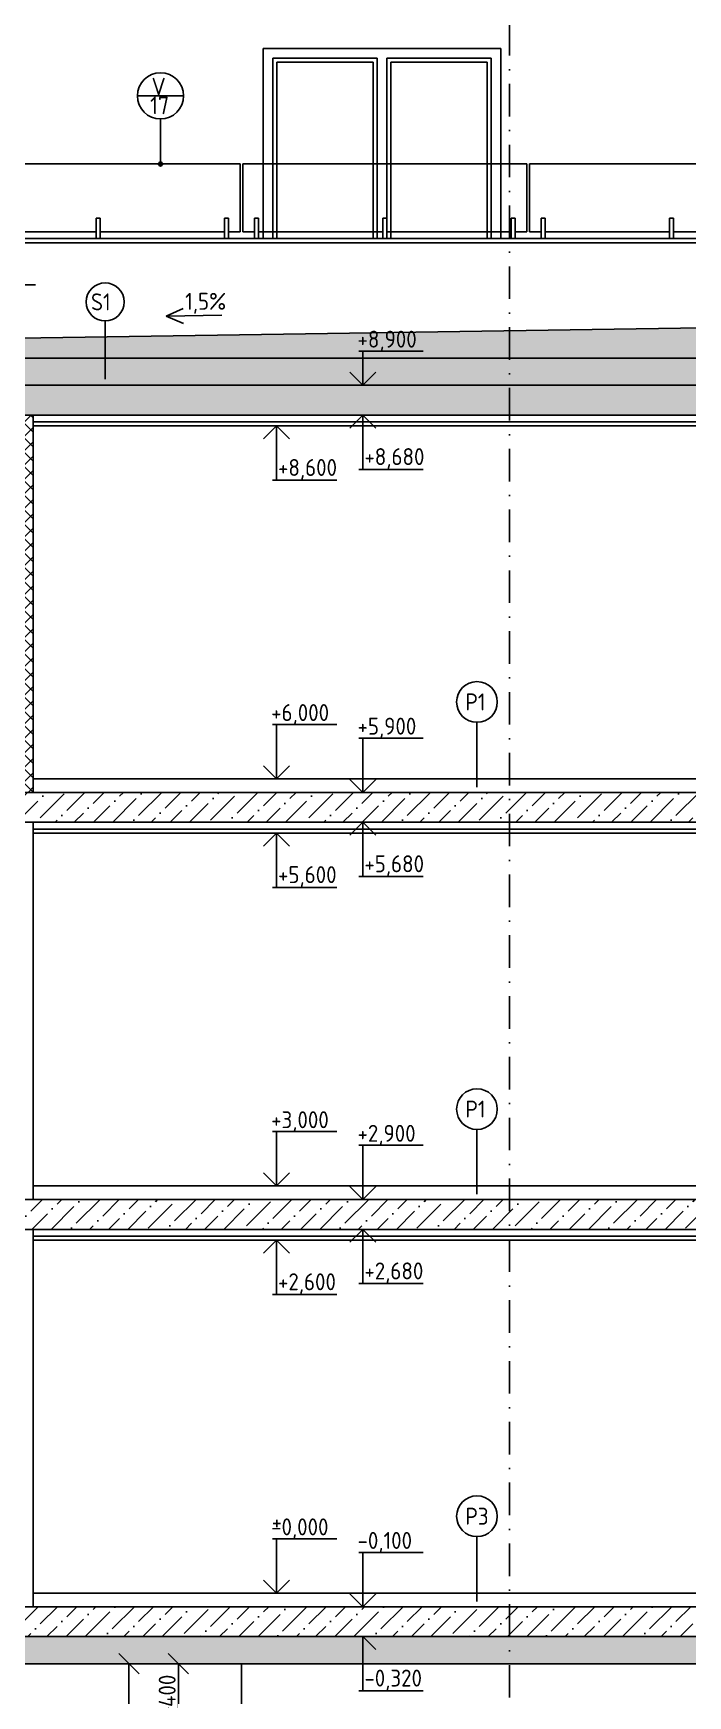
# Model space of a CAD drawing. Extents: x 3792242 to 5145247, y -1546315 to -1031918.
# Drawn here: x 3894374 to 3899197, y -1536400 to -1524150 of the extents above; entities that cross this region are included whole.
import ezdxf

# ---------------------------------------------------------------- set-up
doc = ezdxf.new("R2010")
doc.units = 0
doc.header["$MEASUREMENT"] = 0
doc.linetypes.add('BODKOCIARKOVANA_3', pattern=[5.6, 3, -1.3, 0, -1.3])
doc.layers.get('0').update_dxf_attribs({"linetype": 'CONTINUOUS'})
doc.layers.get('Defpoints').update_dxf_attribs({"color": 61, "linetype": 'CONTINUOUS'})
for name, color, linetype in [('KÓTY', 4, 'CONTINUOUS'), ('MÚRY', 1, 'CONTINUOUS'), ('OKNÁ', 143, 'CONTINUOUS'), ('osi', 253, 'CONTINUOUS'), ('TENKÁ', 7, 'CONTINUOUS'), ('ZARIADENIE1', 145, 'CONTINUOUS'), ('ŠRAFY', 82, 'CONTINUOUS'), ('šrafy-múry', 8, 'CONTINUOUS')]:
    doc.layers.add(name, color=color, linetype=linetype)
doc.styles.add('STYLE1', font='isocp.shx')
doc.dimstyles.new('STANDARD-50', dxfattribs={"dimtxt": 125, "dimasz": 150, "dimexe": 10, "dimexo": 200, "dimgap": 20, "dimtad": 1, "dimdsep": 46, "dimlunit": 6, "dimtxsty": 'STYLE1', "dimblk1": 'OBLIQUE', "dimblk2": 'OBLIQUE', "dimsah": 1, "dimcen": 2.5, "dimse1": 1, "dimse2": 1, "dimadec": 0, "dimazin": 0, "dimtfac": 1, "dimtmove": 1, "dimatfit": 3, "dimldrblk": 'OBLIQUE', "dimfxl": 1, "dimtolj": 1, "dimtzin": 0, "dimarcsym": 0})
pattern_1 = [(0, (-51201, -33883.5), (0, 37.5), [37.5, -37.5]), (90, (-51201, -33883.5), (-37.5, 2e-15), [37.5, -37.5])]

# ---------------------------------------------------------------- blocks, each defined once
blk = doc.blocks.new('_OBLIQUE')
at = {"color": 0, "linetype": 'ByBlock'}
blk.add_line((-0.5, -0.5), (0.5, 0.5), dxfattribs=at)
blk = doc.blocks.new('*D39633')
at = {"layer": 'Defpoints', "color": 0}
for p in [(3895079, -1536164), (3895720, -1536164), (3895720, -1539114)]:
    blk.add_point(p, dxfattribs=at)
at = {"layer": 'KÓTY', "color": 0, "lineweight": -2, "ltscale": 0.25}
blk.add_line((3895079, -1539114), (3895079, -1536164), dxfattribs=at)
at = {"layer": 'KÓTY', "color": 0, "linetype": 'ByBlock', "lineweight": -2, "xscale": 150, "yscale": 150, "zscale": 150}
for p, rotation in [((3895079, -1536164), 90), ((3895079, -1539114), 270)]:
    blk.add_blockref('_OBLIQUE', p, dxfattribs=dict(at, rotation=rotation))
at = {"layer": 'KÓTY', "color": 0, "insert": (3894997, -1537639), "char_height": 125, "attachment_point": 5, "rotation": 90, "style": 'STYLE1'}
blk.add_mtext('\\A1;2ﾠ950', dxfattribs=at)
blk = doc.blocks.new('*D39635')
at = {"layer": 'Defpoints', "color": 0}
for p in [(3895444, -1536164), (3895444, -1536164), (3895444, -1536564)]:
    blk.add_point(p, dxfattribs=at)
at = {"layer": 'KÓTY', "color": 0, "lineweight": -2, "ltscale": 0.25}
blk.add_line((3895444, -1536564), (3895444, -1536164), dxfattribs=at)
at = {"layer": 'KÓTY', "color": 0, "linetype": 'ByBlock', "lineweight": -2, "xscale": 150, "yscale": 150, "zscale": 150}
for p, rotation in [((3895444, -1536164), 90), ((3895444, -1536564), 270)]:
    blk.add_blockref('_OBLIQUE', p, dxfattribs=dict(at, rotation=rotation))
at = {"layer": 'KÓTY', "color": 0, "insert": (3895361, -1536364), "char_height": 125, "attachment_point": 5, "rotation": 90, "style": 'STYLE1'}
blk.add_mtext('\\A1;400', dxfattribs=at)

msp = doc.modelspace()

# ---------------------------------------------------------------- hatches: boundary and pattern name
at = {"layer": 'TENKÁ'}
h = msp.add_hatch(color=256, dxfattribs=at)
h.dxf.hatch_style = 1
h.paths.add_polyline_path([(3895311.597, -1525098.77, 2.414213562), (3895326.597, -1525113.77, 0.414213562)])
at = {"layer": 'ŠRAFY'}
h = msp.add_hatch(dxfattribs=at)
h.set_pattern_fill('SQUARE', color=256, scale=300)
h.set_pattern_definition(pattern_1)
h.paths.add_polyline_path([(3896802.459, -1526543.77), (3902349, -1526543.77), (3902349, -1526275.408), (3893948.353, -1526401.418), (3893946, -1526403.77), (3893943.717, -1526401.487), (3893791.5, -1526403.77), (3889469, -1526338.933), (3889469, -1526543.77)])
h.paths.add_polyline_path([(3890054, -1526564.799), (3890054, -1526277.201), (3890304, -1526277.201), (3890304, -1526564.799)], flags=9)
h.paths.add_polyline_path([(3896751.302, -1526317.059), (3897258.102, -1526317.059), (3897258.102, -1526517.173), (3896751.302, -1526517.173)], flags=24)
h.paths.add_polyline_path([(3900398.5, -1526412.57), (3900398.5, -1526124.971), (3900648.5, -1526124.971), (3900648.5, -1526412.57)], flags=9)
h = msp.add_hatch(dxfattribs=at)
h.set_pattern_fill('SQUARE', color=256, scale=300)
h.set_pattern_definition(pattern_1)
h.paths.add_polyline_path([(3896802.459, -1526543.77), (3889469, -1526543.77), (3889469, -1526743.77), (3896802.459, -1526743.77)])
h.paths.add_polyline_path([(3889962, -1526946.819), (3889962, -1526659.221), (3890212, -1526659.221), (3890212, -1526946.819)], flags=9)
h.paths.add_polyline_path([(3889619.5, -1526946.819), (3889619.5, -1526659.221), (3889869.5, -1526659.221), (3889869.5, -1526946.819)], flags=9)
h = msp.add_hatch(dxfattribs=at)
h.set_pattern_fill('SQUARE', color=256, scale=300)
h.set_pattern_definition(pattern_1)
h.paths.add_polyline_path([(3896802.459, -1526743.77), (3902349, -1526743.77), (3902349, -1526543.77), (3896802.459, -1526543.77), (3896802.459, -1526743.77)])
h.paths.add_polyline_path([(3900296, -1526946.819), (3900296, -1526659.221), (3900546, -1526659.221), (3900546, -1526946.819)], flags=9)
at = {"layer": 'ŠRAFY', "ltscale": 0.25}
h = msp.add_hatch(dxfattribs=at)
h.set_pattern_fill('ANSI37', color=256, scale=600, style=0)
h.set_pattern_definition([(45, (-3027247.4, 367531.64), (-53.0330086, 53.0330086), []), (135, (-3027247.4, 367531.64), (-53.0330086, -53.0330086), [])])
h.paths.add_polyline_path([(3894374, -1529743.77), (3894374, -1529643.77), (3894374, -1526963.77), (3894234, -1526963.77), (3894234, -1529643.77), (3894234, -1529743.77)])
at = {"layer": 'ŠRAFY'}
h = msp.add_hatch(dxfattribs=at)
h.set_pattern_fill('HEX', color=256, scale=250)
h.set_pattern_definition([(0, (-554060, -25423), (0, 54.12658774), [31.25, -62.5]), (120, (-554060, -25423), (-46.875, -27.06329387), [31.25, -62.5]), (60, (-554028.75, -25423), (-46.875, 27.06329387), [31.25, -62.5])])
h.paths.add_polyline_path([(3902499, -1536563.77), (3902499, -1535963.77), (3889319, -1535963.77), (3889319, -1536563.77), (3889519, -1536563.77), (3889519, -1536163.77), (3902299, -1536163.77), (3902299, -1536563.77)])
at = {"layer": 'šrafy-múry'}
h = msp.add_hatch(dxfattribs=at)
h.set_pattern_fill('ANSI36', color=253, scale=800, angle=360)
h.paths.add_polyline_path([(3889269, -1526743.77), (3889269, -1525793.77), (3889109, -1525793.77), (3889109, -1527213.77), (3889449, -1527213.77), (3889449, -1526963.77), (3892609, -1526963.77), (3892724, -1526963.77), (3894424, -1526963.77), (3894429, -1526963.77), (3894539, -1526963.77), (3897994, -1526963.77), (3901134, -1526963.77), (3901204, -1526963.77), (3901239, -1526963.77), (3901309, -1526963.77), (3902369, -1526963.77), (3902709, -1526963.77), (3902709, -1525793.77), (3902549, -1525793.77), (3902549, -1526743.77), (3902349, -1526743.77), (3889469, -1526743.77)])
h.paths.add_polyline_path([(3889877, -1527149.299), (3889877, -1526861.701), (3890127, -1526861.701), (3890127, -1527149.299)], flags=24)
h = msp.add_hatch(dxfattribs=at)
h.set_pattern_fill('ANSI36', color=253, scale=800, angle=360)
h.paths.add_polyline_path([(3889109, -1530213.77), (3889449, -1530213.77), (3889449, -1529963.77), (3892609, -1529963.77), (3892724, -1529963.77), (3894424, -1529963.77), (3894539, -1529963.77), (3901134, -1529963.77), (3901204, -1529963.77), (3901229, -1529963.77), (3901229, -1529743.77), (3894539, -1529743.77), (3894424, -1529743.77), (3892724, -1529743.77), (3892609, -1529743.77), (3889449, -1529743.77), (3889109, -1529743.77)])
h = msp.add_hatch(dxfattribs=at)
h.set_pattern_fill('ANSI36', color=253, scale=800, angle=360)
h.paths.add_polyline_path([(3889069, -1532963.77), (3889449, -1532963.77), (3892609, -1532963.77), (3892724, -1532963.77), (3894424, -1532963.77), (3894539, -1532963.77), (3901134, -1532963.77), (3901134, -1532743.77), (3889069, -1532743.77)])
h = msp.add_hatch(dxfattribs=at)
h.set_pattern_fill('ANSI36', color=253, scale=800, angle=360)
h.paths.add_polyline_path([(3901229, -1535963.77), (3901229, -1535743.77), (3894539, -1535743.77), (3894424, -1535743.77), (3892724, -1535743.77), (3892609, -1535743.77), (3889449, -1535743.77), (3889119, -1535743.77), (3889119, -1535963.77), (3889319, -1535963.77)])

# ---------------------------------------------------------------- linework, layer by layer
at = {"layer": 'MÚRY'}
for p, q in [((3902349, -1526275.408), (3893791.5, -1526403.77)), ((3901134, -1526963.77), (3894374, -1526963.77)), ((3894374, -1526963.77), (3894374, -1529643.77)), ((3902369, -1526963.77), (3897994, -1526963.77)), ((3901309, -1529643.77), (3894374, -1529643.77)), ((3901134, -1529963.77), (3894374, -1529963.77)), ((3894374, -1529963.77), (3894374, -1532643.77)), ((3901309, -1532643.77), (3894374, -1532643.77)), ((3901134, -1532963.77), (3894374, -1532963.77)), ((3894374, -1532963.77), (3894374, -1535643.77)), ((3901309, -1535643.77), (3894374, -1535643.77)), ((3889519, -1536163.77), (3902299, -1536163.77))]:
    msp.add_line(p, q, dxfattribs=at)
at = {"layer": 'OKNÁ'}
for p, q in [((3896879, -1524363.77), (3896169, -1524363.77)), ((3896169, -1524363.77), (3896169, -1525663.77)), ((3896879, -1524363.77), (3896879, -1525663.77)), ((3897719, -1524363.77), (3897009, -1524363.77)), ((3897009, -1524363.77), (3897009, -1525663.77)), ((3897719, -1524363.77), (3897719, -1525663.77))]:
    msp.add_line(p, q, dxfattribs=at)
at = {"layer": 'OKNÁ', "ltscale": 0.25}
for p, q in [((3894904, -1526700.007), (3894904, -1526270.139)), ((3897644, -1529705.338), (3897644, -1529227.662)), ((3897644, -1532705.338), (3897644, -1532227.662)), ((3897644, -1535705.338), (3897644, -1535227.662)), ((3895909, -1536163.77), (3895909, -1536633.879))]:
    msp.add_line(p, q, dxfattribs=at)
for centre, radius in [((3894904, -1526130.139), 140), ((3897644, -1529077.662), 150), ((3897644, -1532077.662), 150), ((3897644, -1535077.662), 150)]:
    msp.add_circle(centre, radius, dxfattribs=at)
at = {"layer": 'osi', "linetype": 'BODKOCIARKOVANA_3', "ltscale": 80}
msp.add_line((3897884, -1542239.5), (3897884, -1519829.5), dxfattribs=at)
at = {"layer": 'TENKÁ'}
for p, q in [((3896069, -1524263.77), (3896069, -1525663.77)), ((3897819, -1524263.77), (3896069, -1524263.77)), ((3896909, -1524333.77), (3896139, -1524333.77)), ((3896139, -1524333.77), (3896139, -1525663.77)), ((3896909, -1524333.77), (3896909, -1525663.77)), ((3897749, -1524333.77), (3896979, -1524333.77)), ((3896979, -1524333.77), (3896979, -1525663.77)), ((3897749, -1524333.77), (3897749, -1525663.77)), ((3897819, -1524263.77), (3897819, -1525663.77)), ((3902319, -1525663.77), (3889499, -1525663.77)), ((3902319, -1525693.77), (3889499, -1525693.77)), ((3895479.021, -1526178.088), (3895354.5, -1526235.27)), ((3895763.938, -1526228.124), (3895354.5, -1526235.27)), ((3895480.941, -1526288.072), (3895354.5, -1526235.27)), ((3889469, -1526543.77), (3902349, -1526543.77)), ((3902549, -1526743.77), (3889269, -1526743.77)), ((3894374, -1526963.77), (3894234, -1526963.77)), ((3894374, -1527013.77), (3901134, -1527013.77)), ((3894374, -1527043.77), (3901134, -1527043.77)), ((3902909, -1529743.77), (3889069, -1529743.77)), ((3894374, -1529643.77), (3894374, -1529743.77)), ((3894374, -1529963.77), (3894234, -1529963.77)), ((3894374, -1530013.77), (3901134, -1530013.77)), ((3894374, -1530043.77), (3901134, -1530043.77)), ((3894374, -1532643.77), (3894374, -1532743.77)), ((3902909, -1532743.77), (3889069, -1532743.77)), ((3894374, -1532963.77), (3894234, -1532963.77)), ((3894374, -1533013.77), (3901134, -1533013.77)), ((3894374, -1533043.77), (3901134, -1533043.77)), ((3902909, -1535743.77), (3889069, -1535743.77)), ((3894374, -1535643.77), (3894374, -1535743.77)), ((3902859, -1535963.77), (3889069, -1535963.77))]:
    msp.add_line(p, q, dxfattribs=at)
at = {"layer": 'TENKÁ', "ltscale": 0.25}
for p, q in [((3895481.597, -1524611.867), (3895141.597, -1524611.867)), ((3895311.597, -1525113.77), (3895311.597, -1524781.867))]:
    msp.add_line(p, q, dxfattribs=at)
at = {"layer": 'TENKÁ', "color": 8}
for p, q in [((3894837.75, -1525513.77), (3894837.75, -1525663.77)), ((3894837.75, -1525513.77), (3894867.75, -1525513.77)), ((3894867.75, -1525663.77), (3894867.75, -1525513.77)), ((3895784, -1525663.77), (3895784, -1525513.77)), ((3895814, -1525513.77), (3895784, -1525513.77)), ((3895814, -1525513.77), (3895814, -1525663.77)), ((3896004, -1525513.77), (3896004, -1525663.77)), ((3896004, -1525513.77), (3896034, -1525513.77)), ((3896034, -1525663.77), (3896034, -1525513.77)), ((3896950.25, -1525513.77), (3896950.25, -1525663.77)), ((3896950.25, -1525513.77), (3896980.25, -1525513.77)), ((3896980.25, -1525663.77), (3896980.25, -1525513.77)), ((3897896.5, -1525663.77), (3897896.5, -1525513.77)), ((3897926.5, -1525513.77), (3897896.5, -1525513.77)), ((3897926.5, -1525513.77), (3897926.5, -1525663.77)), ((3898116.5, -1525513.77), (3898116.5, -1525663.77)), ((3898116.5, -1525513.77), (3898146.5, -1525513.77)), ((3898146.5, -1525663.77), (3898146.5, -1525513.77)), ((3899062.75, -1525513.77), (3899062.75, -1525663.77)), ((3899062.75, -1525513.77), (3899092.75, -1525513.77)), ((3899092.75, -1525663.77), (3899092.75, -1525513.77)), ((3898011.5, -1525613.77), (3897926.5, -1525613.77)), ((3898011.5, -1525613.77), (3897934, -1525613.77)), ((3898109, -1525613.77), (3898031.5, -1525613.77)), ((3898116.5, -1525613.77), (3898031.5, -1525613.77))]:
    msp.add_line(p, q, dxfattribs=at)
at = {"layer": 'TENKÁ', "linetype": 'ByBlock', "ltscale": 0.25}
for p, q in [((3894390.305, -1526003.77), (3893916.406, -1526003.77)), ((3897246.764, -1526492.5), (3896772.866, -1526492.5)), ((3896802.459, -1526492.5), (3896802.459, -1526743.77)), ((3896802.459, -1526743.77), (3896707, -1526648.311)), ((3896802.459, -1526743.77), (3896897.919, -1526648.311)), ((3896165.959, -1527043.77), (3896070.5, -1527139.23)), ((3896165.959, -1527043.77), (3896261.419, -1527139.23)), ((3896165.959, -1527443.77), (3896165.959, -1527043.77)), ((3896802.459, -1526963.77), (3896707, -1527059.23)), ((3896802.459, -1526963.77), (3896897.919, -1527059.23)), ((3896802.459, -1527363.77), (3896802.459, -1526963.77)), ((3897246.764, -1527363.77), (3896772.866, -1527363.77)), ((3896610.264, -1527443.77), (3896136.366, -1527443.77)), ((3896610.264, -1529243.77), (3896136.366, -1529243.77)), ((3896165.959, -1529243.77), (3896165.959, -1529643.77)), ((3897246.764, -1529343.77), (3896772.866, -1529343.77)), ((3896802.459, -1529343.77), (3896802.459, -1529743.77)), ((3896165.959, -1529643.77), (3896070.5, -1529548.311)), ((3896165.959, -1529643.77), (3896261.419, -1529548.311)), ((3896802.459, -1529743.77), (3896707, -1529648.311)), ((3896802.459, -1529743.77), (3896897.919, -1529648.311)), ((3896802.459, -1529963.77), (3896707, -1530059.23)), ((3896802.459, -1529963.77), (3896897.919, -1530059.23)), ((3896802.459, -1530363.77), (3896802.459, -1529963.77)), ((3896165.959, -1530043.77), (3896070.5, -1530139.23)), ((3896165.959, -1530043.77), (3896261.419, -1530139.23)), ((3896165.959, -1530443.77), (3896165.959, -1530043.77)), ((3896610.264, -1530443.77), (3896136.366, -1530443.77)), ((3897246.764, -1530363.77), (3896772.866, -1530363.77)), ((3896610.264, -1532243.77), (3896136.366, -1532243.77)), ((3896165.959, -1532243.77), (3896165.959, -1532643.77)), ((3897246.764, -1532343.77), (3896772.866, -1532343.77)), ((3896802.459, -1532343.77), (3896802.459, -1532743.77)), ((3896165.959, -1532643.77), (3896070.5, -1532548.311)), ((3896165.959, -1532643.77), (3896261.419, -1532548.311)), ((3896802.459, -1532743.77), (3896707, -1532648.311)), ((3896802.459, -1532743.77), (3896897.919, -1532648.311)), ((3896165.959, -1533043.77), (3896070.5, -1533139.23)), ((3896165.959, -1533043.77), (3896261.419, -1533139.23)), ((3896165.959, -1533443.77), (3896165.959, -1533043.77)), ((3896802.459, -1532963.77), (3896707, -1533059.23)), ((3896802.459, -1532963.77), (3896897.919, -1533059.23)), ((3896802.459, -1533363.77), (3896802.459, -1532963.77)), ((3897246.764, -1533363.77), (3896772.866, -1533363.77)), ((3896610.264, -1533443.77), (3896136.366, -1533443.77)), ((3896141.782, -1535131.015), (3896196.08, -1535131.015)), ((3896168.931, -1535158.164), (3896168.931, -1535103.866)), ((3896610.264, -1535243.77), (3896136.366, -1535243.77)), ((3896165.959, -1535243.77), (3896165.959, -1535643.77)), ((3897246.764, -1535343.77), (3896772.866, -1535343.77)), ((3896802.459, -1535343.77), (3896802.459, -1535743.77)), ((3896165.959, -1535643.77), (3896070.5, -1535548.311)), ((3896165.959, -1535643.77), (3896261.419, -1535548.311)), ((3896802.459, -1535743.77), (3896707, -1535648.311)), ((3896802.459, -1535743.77), (3896897.919, -1535648.311)), ((3896802.459, -1535963.77), (3896897.919, -1536059.23)), ((3896802.459, -1536363.77), (3896802.459, -1535963.77)), ((3897246.764, -1536363.77), (3896772.866, -1536363.77))]:
    msp.add_line(p, q, dxfattribs=at)
at = {"layer": 'TENKÁ', "ltscale": 0.25}
msp.add_circle((3895311.597, -1524611.867), 170, dxfattribs=at)
at = {"layer": 'TENKÁ'}
msp.add_circle((3895311.597, -1525113.77), 15, dxfattribs=at)
at = {"layer": 'ZARIADENIE1'}
for p, q in [((3895899, -1525113.77), (3893806.5, -1525113.77)), ((3895899, -1525613.77), (3895899, -1525113.77)), ((3895899, -1525613.77), (3895899, -1525113.77)), ((3895919, -1525613.77), (3895919, -1525113.77)), ((3895919, -1525613.77), (3895919, -1525113.77)), ((3895919, -1525613.77), (3895919, -1525113.77)), ((3898011.5, -1525113.77), (3895919, -1525113.77)), ((3898011.5, -1525613.77), (3898011.5, -1525113.77)), ((3898011.5, -1525613.77), (3898011.5, -1525113.77)), ((3898031.5, -1525613.77), (3898031.5, -1525113.77)), ((3898031.5, -1525613.77), (3898031.5, -1525113.77)), ((3898031.5, -1525613.77), (3898031.5, -1525113.77)), ((3900124, -1525113.77), (3898031.5, -1525113.77)), ((3894837.75, -1525613.77), (3893921.5, -1525613.77)), ((3895784, -1525613.77), (3894867.75, -1525613.77)), ((3895899, -1525613.77), (3895814, -1525613.77)), ((3895899, -1525613.77), (3895821.5, -1525613.77)), ((3895996.5, -1525613.77), (3895919, -1525613.77)), ((3896004, -1525613.77), (3895919, -1525613.77)), ((3896950.25, -1525613.77), (3896034, -1525613.77)), ((3896281.5, -1525613.77), (3896034, -1525613.77)), ((3897896.5, -1525613.77), (3896980.25, -1525613.77)), ((3899062.75, -1525613.77), (3898146.5, -1525613.77)), ((3898394, -1525613.77), (3898146.5, -1525613.77)), ((3900009, -1525613.77), (3899092.75, -1525613.77))]:
    msp.add_line(p, q, dxfattribs=at)

# ---------------------------------------------------------------- texts
at = {"layer": 'TENKÁ', "style": 'STYLE1'}
for s, p in [('V', (3895245.567, -1524608.367)), ('17', (3895235.067, -1524747.004))]:
    msp.add_text(s, height=130, dxfattribs=at).set_placement(p)
at = {"layer": 'TENKÁ', "ltscale": 0.25, "style": 'STYLE1'}
for s, p in [('S1', (3894799.696, -1526192.316)), ('1,5%', (3895493.582, -1526188.06)), ('+8,900', (3896763.802, -1526467.173)), ('+8,600', (3896177.802, -1527412.444)), ('+8,680', (3896814.302, -1527332.444)), ('+6,000', (3896127.302, -1529218.444)), ('P1', (3897558.196, -1529139.84)), ('+5,900', (3896763.802, -1529318.444)), ('+5,680', (3896814.302, -1530332.444)), ('+5,600', (3896177.802, -1530412.444)), ('P1', (3897558.196, -1532139.84)), ('+3,000', (3896127.302, -1532218.444)), ('+2,900', (3896763.802, -1532318.444)), ('+2,600', (3896177.802, -1533412.444)), ('+2,680', (3896814.302, -1533332.444)), ('-0,000', (3896127.302, -1535218.444)), ('P3', (3897558.196, -1535139.84)), ('-0,100', (3896763.802, -1535318.444)), ('-0,320', (3896814.302, -1536332.444))]:
    msp.add_text(s, height=125, dxfattribs=at).set_placement(p)

# ---------------------------------------------------------------- dimensions: what is measured, and where the dimension line sits
at = {"layer": 'KÓTY', "ltscale": 0.25}
for base, p1, p2, picture, middle in [((3895079.5, -1536163.77), (3895720.5, -1539113.77), (3895720.5, -1536163.77), '*D39633', (3894996.957, -1537638.77)), ((3895444, -1536163.77), (3895444, -1536563.77), (3895444, -1536163.77), '*D39635', (3895361.5, -1536363.77))]:
    dim = msp.add_linear_dim(base=base, p1=p1, p2=p2, angle=90, dimstyle='STANDARD-50', override={"dimtxsty": 'STYLE1', "dimldrblk": 'OBLIQUE'}, dxfattribs=at)
    dim.commit()
    dim.dimension.update_dxf_attribs({"geometry": picture, "text_midpoint": middle})

doc.saveas('drawing.dxf')
